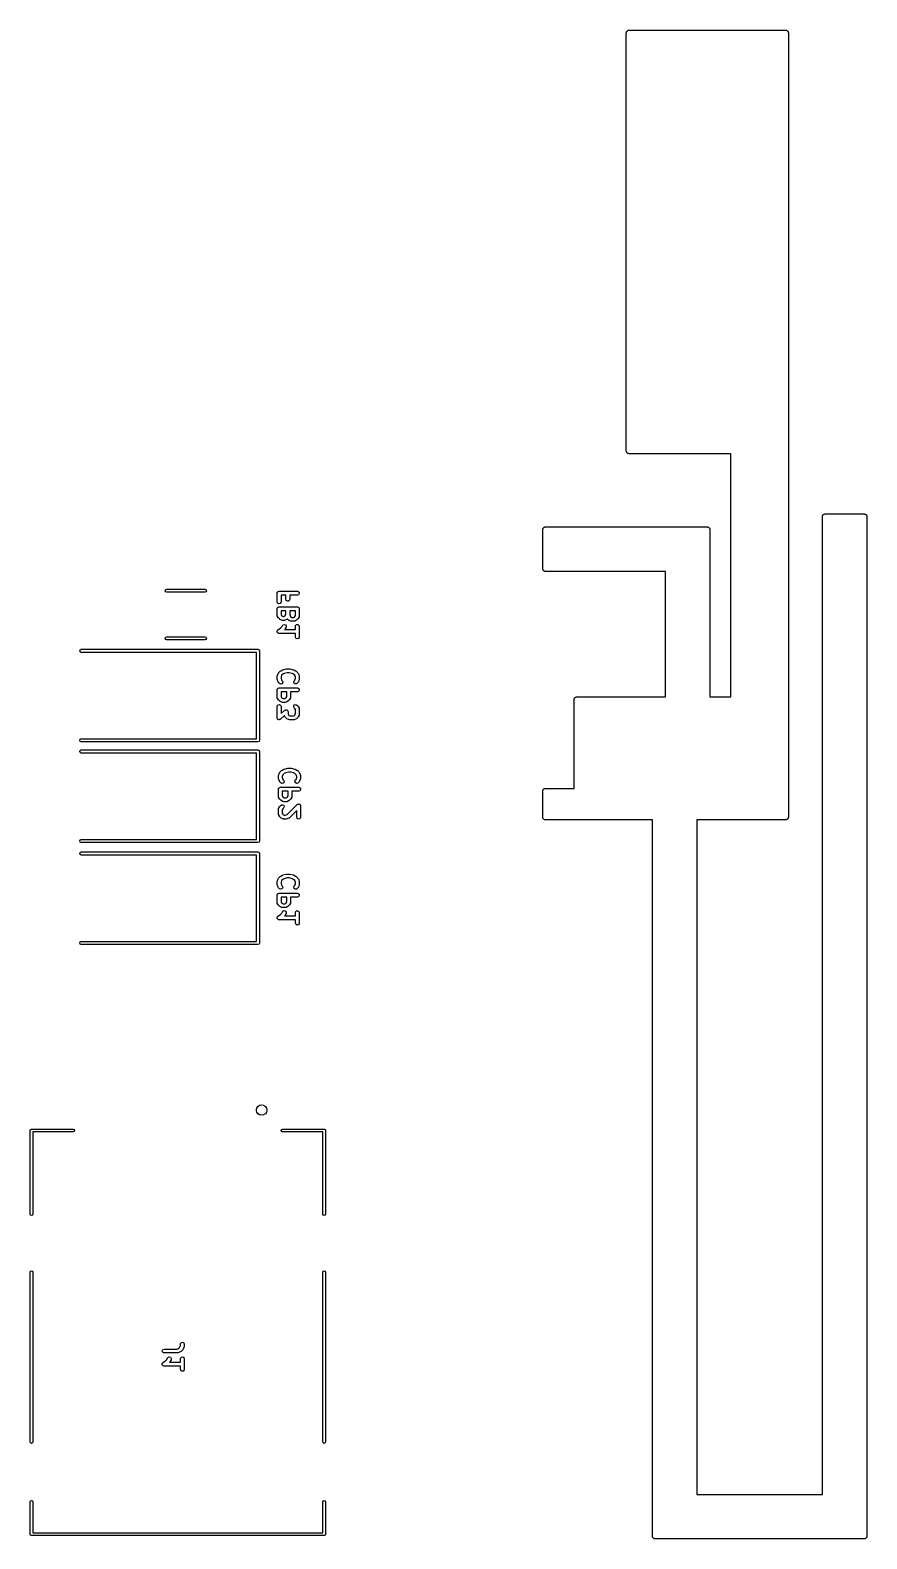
# Model space of a CAD drawing. Extents: x 101.2 to 197.2, y -144.3 to -85.8.
# Drawn here: x 165.2 to 197.2, y -144.3 to -86.7 of the extents above; entities that cross this region are included whole.
import ezdxf

# ---------------------------------------------------------------- set-up
doc = ezdxf.new("R2010")
doc.units = 0
doc.layers.add('BLACK', color=7, linetype='CONTINUOUS')

msp = doc.modelspace()

# ---------------------------------------------------------------- linework, layer by layer
at = {"layer": 'BLACK', "linetype": 'CONTINUOUS'}
for p, q in [((188.05, -86.75), (188.055, -86.7349)), ((188.05, -102.75), (188.05, -86.75)), ((188.055, -86.7191), (188.064, -86.7063)), ((188.055, -86.7349), (188.055, -86.7191)), ((188.064, -86.7063), (188.069, -86.6912)), ((188.069, -86.6912), (188.082, -86.6819)), ((188.082, -86.6819), (188.091, -86.6691)), ((188.091, -86.6691), (188.106, -86.6642)), ((188.106, -86.6642), (188.119, -86.6549)), ((188.119, -86.6549), (188.135, -86.6549)), ((188.135, -86.6549), (188.15, -86.65)), ((188.15, -86.65), (194.15, -86.65)), ((194.15, -86.65), (194.165, -86.6549)), ((194.165, -86.6549), (194.181, -86.6549)), ((194.181, -86.6549), (194.194, -86.6642)), ((194.194, -86.6642), (194.209, -86.6691)), ((194.209, -86.6691), (194.218, -86.6819)), ((194.218, -86.6819), (194.231, -86.6912)), ((194.231, -86.6912), (194.236, -86.7063)), ((194.236, -86.7063), (194.245, -86.7191)), ((194.245, -86.7191), (194.245, -86.7349)), ((194.245, -86.7349), (194.25, -86.75)), ((194.25, -86.75), (194.25, -116.75)), ((188.055, -102.765), (188.05, -102.75)), ((188.055, -102.781), (188.055, -102.765)), ((188.064, -102.794), (188.055, -102.781)), ((188.069, -102.809), (188.064, -102.794)), ((188.082, -102.818), (188.069, -102.809)), ((188.091, -102.831), (188.082, -102.818)), ((188.106, -102.836), (188.091, -102.831)), ((188.119, -102.845), (188.106, -102.836)), ((188.135, -102.845), (188.119, -102.845)), ((188.15, -102.85), (188.135, -102.845)), ((192.05, -102.85), (188.15, -102.85)), ((192.05, -112.15), (192.05, -102.85)), ((195.55, -105.25), (195.555, -105.235)), ((195.55, -142.65), (195.55, -105.25)), ((195.555, -105.219), (195.564, -105.206)), ((195.555, -105.235), (195.555, -105.219)), ((195.564, -105.206), (195.569, -105.191)), ((195.569, -105.191), (195.582, -105.182)), ((195.582, -105.182), (195.591, -105.169)), ((195.591, -105.169), (195.606, -105.164)), ((195.606, -105.164), (195.619, -105.155)), ((195.619, -105.155), (195.635, -105.155)), ((195.635, -105.155), (195.65, -105.15)), ((195.65, -105.15), (197.15, -105.15)), ((197.15, -105.15), (197.165, -105.155)), ((197.165, -105.155), (197.181, -105.155)), ((197.181, -105.155), (197.194, -105.164)), ((197.194, -105.164), (197.209, -105.169)), ((197.209, -105.169), (197.218, -105.182)), ((197.218, -105.182), (197.231, -105.191)), ((197.231, -105.191), (197.236, -105.206)), ((197.236, -105.206), (197.245, -105.219)), ((197.245, -105.219), (197.245, -105.235)), ((197.245, -105.235), (197.25, -105.25)), ((197.25, -105.25), (197.25, -144.25)), ((184.85, -105.75), (184.855, -105.735)), ((184.85, -107.25), (184.85, -105.75)), ((184.855, -105.719), (184.864, -105.706)), ((184.855, -105.735), (184.855, -105.719)), ((184.864, -105.706), (184.869, -105.691)), ((184.869, -105.691), (184.882, -105.682)), ((184.882, -105.682), (184.891, -105.669)), ((184.891, -105.669), (184.906, -105.664)), ((184.906, -105.664), (184.919, -105.655)), ((184.919, -105.655), (184.935, -105.655)), ((184.935, -105.655), (184.95, -105.65)), ((184.95, -105.65), (191.15, -105.65)), ((191.15, -105.65), (191.165, -105.655)), ((191.165, -105.655), (191.181, -105.655)), ((191.181, -105.655), (191.194, -105.664)), ((191.194, -105.664), (191.209, -105.669)), ((191.209, -105.669), (191.218, -105.682)), ((191.218, -105.682), (191.231, -105.691)), ((191.231, -105.691), (191.236, -105.706)), ((191.236, -105.706), (191.245, -105.719)), ((191.245, -105.719), (191.245, -105.735)), ((191.245, -105.735), (191.25, -105.75)), ((191.25, -105.75), (191.25, -112.15)), ((184.855, -107.265), (184.85, -107.25)), ((184.855, -107.281), (184.855, -107.265)), ((184.864, -107.294), (184.855, -107.281)), ((184.869, -107.309), (184.864, -107.294)), ((184.882, -107.318), (184.869, -107.309)), ((184.891, -107.331), (184.882, -107.318)), ((184.906, -107.336), (184.891, -107.331)), ((184.919, -107.345), (184.906, -107.336)), ((184.935, -107.345), (184.919, -107.345)), ((184.95, -107.35), (184.935, -107.345)), ((189.55, -107.35), (184.95, -107.35)), ((189.55, -112.15), (189.55, -107.35)), ((170.413, -108.09), (170.431, -108.048)), ((170.431, -108.132), (170.413, -108.09)), ((170.431, -108.048), (170.473, -108.03)), ((170.473, -108.15), (170.431, -108.132)), ((170.473, -108.03), (171.927, -108.03)), ((171.927, -108.15), (170.473, -108.15)), ((171.927, -108.03), (171.969, -108.048)), ((171.969, -108.132), (171.927, -108.15)), ((171.969, -108.048), (171.987, -108.09)), ((171.987, -108.09), (171.969, -108.132)), ((174.691, -108.183), (174.693, -108.174)), ((174.691, -108.517), (174.691, -108.183)), ((174.692, -108.17), (174.694, -108.167)), ((174.693, -108.174), (174.692, -108.17)), ((174.694, -108.167), (174.696, -108.158)), ((174.696, -108.158), (174.708, -108.143)), ((174.708, -108.143), (174.718, -108.126)), ((174.718, -108.126), (174.724, -108.124)), ((174.724, -108.124), (174.729, -108.118)), ((174.729, -108.118), (174.748, -108.115)), ((174.748, -108.115), (174.766, -108.108)), ((174.766, -108.108), (175.466, -108.108)), ((175.024, -108.258), (174.841, -108.258)), ((174.841, -108.258), (174.841, -108.517)), ((175.024, -108.417), (175.024, -108.258)), ((175.042, -108.465), (175.024, -108.417)), ((175.086, -108.491), (175.042, -108.465)), ((175.17, -108.442), (175.137, -108.482)), ((175.174, -108.417), (175.17, -108.442)), ((175.466, -108.258), (175.174, -108.258)), ((175.174, -108.258), (175.174, -108.417)), ((175.466, -108.108), (175.492, -108.113)), ((175.514, -108.241), (175.466, -108.258)), ((175.492, -108.113), (175.531, -108.146)), ((175.54, -108.196), (175.514, -108.241)), ((175.531, -108.146), (175.54, -108.196)), ((174.709, -108.565), (174.691, -108.517)), ((174.691, -108.783), (174.693, -108.774)), ((174.691, -109.017), (174.691, -108.783)), ((174.693, -109.021), (174.691, -109.017)), ((174.692, -108.77), (174.694, -108.767)), ((174.693, -108.774), (174.692, -108.77)), ((174.692, -109.025), (174.693, -109.021)), ((174.699, -109.05), (174.692, -109.025)), ((174.694, -108.767), (174.696, -108.758)), ((174.696, -108.758), (174.708, -108.743)), ((174.732, -109.117), (174.699, -109.05)), ((174.708, -108.743), (174.718, -108.726)), ((174.753, -108.591), (174.709, -108.565)), ((174.718, -108.726), (174.724, -108.724)), ((174.724, -108.724), (174.729, -108.718)), ((174.729, -108.718), (174.748, -108.715)), ((174.748, -108.715), (174.766, -108.708)), ((174.804, -108.582), (174.753, -108.591)), ((174.766, -108.708), (175.466, -108.708)), ((174.837, -108.542), (174.804, -108.582)), ((174.841, -108.517), (174.837, -108.542)), ((175.024, -108.858), (174.841, -108.858)), ((174.841, -108.858), (174.841, -108.999)), ((174.841, -108.999), (174.861, -109.039)), ((174.861, -109.039), (174.877, -109.055)), ((174.988, -109.055), (175.004, -109.039)), ((175.004, -109.039), (175.024, -108.999)), ((175.024, -108.999), (175.024, -108.858)), ((175.137, -108.482), (175.086, -108.491)), ((175.391, -108.858), (175.174, -108.858)), ((175.174, -108.858), (175.174, -109.004)), ((175.174, -109.004), (175.198, -109.076)), ((175.371, -109.072), (175.391, -109.032)), ((175.391, -109.032), (175.391, -108.858)), ((175.466, -108.708), (175.476, -108.71)), ((175.476, -108.71), (175.479, -108.709)), ((175.479, -108.709), (175.482, -108.711)), ((175.482, -108.711), (175.492, -108.713)), ((175.492, -108.713), (175.507, -108.725)), ((175.507, -108.725), (175.523, -108.735)), ((175.523, -108.735), (175.526, -108.741)), ((175.526, -108.741), (175.531, -108.746)), ((175.531, -108.746), (175.534, -108.765)), ((175.534, -108.765), (175.541, -108.783)), ((175.541, -109.05), (175.537, -109.076)), ((175.541, -108.783), (175.541, -109.05)), ((174.694, -109.629), (174.707, -109.611)), ((174.694, -109.633), (174.694, -109.629)), ((174.707, -109.611), (174.718, -109.593)), ((174.718, -109.593), (174.722, -109.591)), ((174.722, -109.591), (174.724, -109.588)), ((174.724, -109.588), (174.818, -109.525)), ((174.733, -109.118), (174.732, -109.117)), ((174.746, -109.136), (174.733, -109.118)), ((174.78, -109.17), (174.746, -109.136)), ((174.781, -109.17), (174.78, -109.17)), ((174.799, -109.184), (174.781, -109.17)), ((174.866, -109.217), (174.799, -109.184)), ((174.818, -109.525), (174.871, -109.472)), ((174.87, -109.218), (174.866, -109.217)), ((174.874, -109.22), (174.87, -109.218)), ((174.871, -109.472), (174.899, -109.416)), ((174.899, -109.225), (174.874, -109.22)), ((174.877, -109.055), (174.917, -109.075)), ((174.966, -109.225), (174.899, -109.225)), ((174.899, -109.416), (174.914, -109.396)), ((174.914, -109.396), (174.962, -109.375)), ((174.917, -109.075), (174.948, -109.075)), ((174.948, -109.075), (174.988, -109.055)), ((174.962, -109.375), (175.011, -109.39)), ((174.97, -109.223), (174.966, -109.225)), ((174.975, -109.225), (174.97, -109.223)), ((175, -109.217), (174.975, -109.225)), ((174.986, -109.57), (174.98, -109.575)), ((174.98, -109.575), (175.391, -109.575)), ((175, -109.55), (174.986, -109.568)), ((174.986, -109.568), (174.986, -109.57)), ((175.066, -109.184), (175, -109.217)), ((175.033, -109.484), (175, -109.55)), ((175.011, -109.39), (175.039, -109.433)), ((175.039, -109.433), (175.033, -109.484)), ((175.067, -109.183), (175.066, -109.184)), ((175.082, -109.172), (175.067, -109.183)), ((175.113, -109.203), (175.082, -109.172)), ((175.114, -109.204), (175.113, -109.203)), ((175.132, -109.217), (175.114, -109.204)), ((175.199, -109.25), (175.132, -109.217)), ((175.198, -109.076), (175.21, -109.088)), ((175.204, -109.251), (175.199, -109.25)), ((175.207, -109.254), (175.204, -109.251)), ((175.233, -109.258), (175.207, -109.254)), ((175.21, -109.088), (175.25, -109.108)), ((175.333, -109.258), (175.233, -109.258)), ((175.25, -109.108), (175.315, -109.108)), ((175.315, -109.108), (175.355, -109.088)), ((175.337, -109.257), (175.333, -109.258)), ((175.341, -109.258), (175.337, -109.257)), ((175.366, -109.25), (175.341, -109.258)), ((175.355, -109.088), (175.371, -109.072)), ((175.433, -109.217), (175.366, -109.25)), ((175.391, -109.45), (175.396, -109.424)), ((175.391, -109.575), (175.391, -109.45)), ((175.396, -109.424), (175.429, -109.385)), ((175.429, -109.385), (175.479, -109.376)), ((175.434, -109.216), (175.433, -109.217)), ((175.452, -109.203), (175.434, -109.216)), ((175.486, -109.17), (175.452, -109.203)), ((175.479, -109.376), (175.523, -109.402)), ((175.5, -109.15), (175.486, -109.168)), ((175.486, -109.168), (175.486, -109.17)), ((175.533, -109.084), (175.5, -109.15)), ((175.523, -109.402), (175.541, -109.45)), ((175.534, -109.079), (175.533, -109.084)), ((175.537, -109.076), (175.534, -109.079)), ((175.541, -109.45), (175.541, -109.85)), ((170.413, -109.91), (170.431, -109.868)), ((170.431, -109.952), (170.413, -109.91)), ((170.431, -109.868), (170.473, -109.85)), ((170.473, -109.97), (170.431, -109.952)), ((170.473, -109.85), (171.927, -109.85)), ((171.927, -109.97), (170.473, -109.97)), ((171.927, -109.85), (171.969, -109.868)), ((171.969, -109.952), (171.927, -109.97)), ((171.969, -109.868), (171.987, -109.91)), ((171.987, -109.91), (171.969, -109.952)), ((174.692, -109.637), (174.694, -109.633)), ((174.696, -109.658), (174.692, -109.637)), ((174.697, -109.68), (174.696, -109.658)), ((174.7, -109.683), (174.697, -109.68)), ((174.701, -109.688), (174.7, -109.683)), ((174.718, -109.701), (174.701, -109.688)), ((174.733, -109.717), (174.718, -109.701)), ((174.737, -109.718), (174.733, -109.717)), ((174.74, -109.72), (174.737, -109.718)), ((174.766, -109.725), (174.74, -109.72)), ((175.391, -109.725), (174.766, -109.725)), ((175.391, -109.85), (175.391, -109.725)), ((175.409, -109.898), (175.391, -109.85)), ((175.453, -109.924), (175.409, -109.898)), ((175.504, -109.915), (175.453, -109.924)), ((175.537, -109.876), (175.504, -109.915)), ((175.541, -109.85), (175.537, -109.876)), ((167.14, -110.39), (167.158, -110.348)), ((167.158, -110.432), (167.14, -110.39)), ((167.158, -110.348), (167.2, -110.33)), ((167.2, -110.45), (167.158, -110.432)), ((167.2, -110.33), (173.96, -110.33)), ((173.9, -110.45), (167.2, -110.45)), ((173.9, -113.75), (173.9, -110.45)), ((173.96, -110.33), (174.002, -110.348)), ((174.002, -110.348), (174.02, -110.39)), ((174.02, -110.39), (174.02, -113.81)), ((174.695, -111.36), (174.728, -111.26)), ((174.695, -111.361), (174.695, -111.36)), ((174.728, -111.26), (174.741, -111.237)), ((174.741, -111.237), (174.744, -111.234)), ((174.744, -111.234), (174.746, -111.23)), ((174.746, -111.23), (174.813, -111.164)), ((174.813, -111.164), (174.831, -111.151)), ((174.831, -111.151), (174.832, -111.15)), ((174.832, -111.15), (174.899, -111.116)), ((174.865, -111.324), (174.841, -111.396)), ((174.91, -111.278), (174.865, -111.324)), ((174.899, -111.116), (174.912, -111.113)), ((174.959, -111.254), (174.91, -111.278)), ((174.912, -111.113), (174.915, -111.111)), ((174.915, -111.111), (175.048, -111.077)), ((175.075, -111.225), (174.959, -111.254)), ((175.048, -111.077), (175.063, -111.076)), ((175.063, -111.076), (175.066, -111.075)), ((175.066, -111.075), (175.166, -111.075)), ((175.157, -111.225), (175.075, -111.225)), ((175.273, -111.254), (175.157, -111.225)), ((175.166, -111.075), (175.181, -111.078)), ((175.181, -111.078), (175.184, -111.077)), ((175.184, -111.077), (175.318, -111.111)), ((175.322, -111.278), (175.273, -111.254)), ((175.318, -111.111), (175.329, -111.116)), ((175.367, -111.324), (175.322, -111.278)), ((175.329, -111.116), (175.333, -111.116)), ((175.333, -111.116), (175.4, -111.15)), ((175.391, -111.396), (175.367, -111.324)), ((175.4, -111.15), (175.418, -111.163)), ((175.418, -111.163), (175.419, -111.164)), ((175.419, -111.164), (175.486, -111.23)), ((175.486, -111.23), (175.501, -111.252)), ((175.501, -111.252), (175.501, -111.256)), ((175.501, -111.256), (175.504, -111.26)), ((175.504, -111.26), (175.537, -111.36)), ((175.537, -111.36), (175.54, -111.382)), ((174.691, -111.383), (174.695, -111.361)), ((174.691, -111.45), (174.691, -111.383)), ((174.692, -111.452), (174.691, -111.45)), ((174.691, -111.883), (174.693, -111.874)), ((174.691, -112.15), (174.691, -111.883)), ((174.695, -111.474), (174.692, -111.452)), ((174.692, -111.87), (174.694, -111.867)), ((174.693, -111.874), (174.692, -111.87)), ((174.694, -111.867), (174.696, -111.858)), ((174.728, -111.574), (174.695, -111.474)), ((174.696, -111.858), (174.708, -111.843)), ((174.708, -111.843), (174.718, -111.826)), ((174.718, -111.826), (174.724, -111.824)), ((174.724, -111.824), (174.729, -111.818)), ((174.731, -111.577), (174.728, -111.574)), ((174.729, -111.818), (174.748, -111.815)), ((174.731, -111.582), (174.731, -111.577)), ((174.746, -111.603), (174.731, -111.582)), ((174.78, -111.636), (174.746, -111.603)), ((174.748, -111.815), (174.766, -111.808)), ((174.766, -111.808), (175.466, -111.808)), ((174.826, -111.658), (174.78, -111.636)), ((174.876, -111.645), (174.826, -111.658)), ((174.841, -111.396), (174.841, -111.438)), ((174.841, -111.438), (174.865, -111.509)), ((174.865, -111.509), (174.886, -111.53)), ((174.905, -111.603), (174.876, -111.645)), ((174.886, -111.53), (174.901, -111.552)), ((174.901, -111.552), (174.905, -111.603)), ((175.325, -111.577), (175.346, -111.53)), ((175.338, -111.626), (175.325, -111.577)), ((175.38, -111.656), (175.338, -111.626)), ((175.346, -111.53), (175.367, -111.509)), ((175.367, -111.509), (175.391, -111.438)), ((175.431, -111.651), (175.38, -111.656)), ((175.391, -111.438), (175.391, -111.396)), ((175.452, -111.636), (175.431, -111.651)), ((175.486, -111.603), (175.452, -111.636)), ((175.466, -111.808), (175.492, -111.813)), ((175.488, -111.599), (175.486, -111.603)), ((175.491, -111.597), (175.488, -111.599)), ((175.504, -111.574), (175.491, -111.597)), ((175.492, -111.813), (175.531, -111.846)), ((175.537, -111.474), (175.504, -111.574)), ((175.54, -111.896), (175.514, -111.941)), ((175.531, -111.846), (175.54, -111.896)), ((175.541, -111.45), (175.537, -111.472)), ((175.537, -111.472), (175.537, -111.474)), ((175.54, -111.382), (175.541, -111.383)), ((175.541, -111.383), (175.541, -111.45)), ((174.693, -112.154), (174.691, -112.15)), ((174.691, -112.517), (174.696, -112.491)), ((174.692, -112.159), (174.693, -112.154)), ((174.699, -112.184), (174.692, -112.159)), ((174.696, -112.491), (174.729, -112.452)), ((174.732, -112.25), (174.699, -112.184)), ((174.729, -112.452), (174.779, -112.443)), ((174.733, -112.251), (174.732, -112.25)), ((174.746, -112.27), (174.733, -112.251)), ((174.78, -112.303), (174.746, -112.27)), ((174.779, -112.443), (174.823, -112.468)), ((174.781, -112.304), (174.78, -112.303)), ((174.799, -112.317), (174.781, -112.304)), ((174.866, -112.35), (174.799, -112.317)), ((174.823, -112.468), (174.841, -112.517)), ((175.058, -111.958), (174.841, -111.958)), ((174.841, -111.958), (174.841, -112.132)), ((174.841, -112.132), (174.861, -112.172)), ((174.861, -112.172), (174.877, -112.188)), ((174.87, -112.351), (174.866, -112.35)), ((174.874, -112.354), (174.87, -112.351)), ((174.899, -112.358), (174.874, -112.354)), ((174.877, -112.188), (174.917, -112.208)), ((174.999, -112.358), (174.899, -112.358)), ((174.917, -112.208), (174.982, -112.208)), ((174.982, -112.208), (175.022, -112.188)), ((175.004, -112.357), (174.999, -112.358)), ((175.008, -112.358), (175.004, -112.357)), ((175.033, -112.35), (175.008, -112.358)), ((175.022, -112.188), (175.038, -112.172)), ((175.1, -112.317), (175.033, -112.35)), ((175.038, -112.172), (175.058, -112.132)), ((175.058, -112.132), (175.058, -111.958)), ((175.101, -112.316), (175.1, -112.317)), ((175.119, -112.303), (175.101, -112.316)), ((175.152, -112.27), (175.119, -112.303)), ((175.153, -112.268), (175.152, -112.27)), ((175.166, -112.25), (175.153, -112.268)), ((175.2, -112.184), (175.166, -112.25)), ((175.203, -112.176), (175.2, -112.179)), ((175.2, -112.179), (175.2, -112.184)), ((175.208, -112.15), (175.203, -112.176)), ((175.466, -111.958), (175.208, -111.958)), ((175.208, -111.958), (175.208, -112.15)), ((175.327, -112.497), (175.356, -112.455)), ((175.331, -112.548), (175.327, -112.497)), ((175.356, -112.455), (175.406, -112.442)), ((175.406, -112.442), (175.452, -112.464)), ((175.452, -112.464), (175.486, -112.497)), ((175.514, -111.941), (175.466, -111.958)), ((175.486, -112.497), (175.499, -112.515)), ((186.05, -112.25), (186.055, -112.235)), ((186.05, -115.65), (186.05, -112.25)), ((186.055, -112.219), (186.064, -112.206)), ((186.055, -112.235), (186.055, -112.219)), ((186.064, -112.206), (186.069, -112.191)), ((186.069, -112.191), (186.082, -112.182)), ((186.082, -112.182), (186.091, -112.169)), ((186.091, -112.169), (186.106, -112.164)), ((186.106, -112.164), (186.119, -112.155)), ((186.119, -112.155), (186.135, -112.155)), ((186.135, -112.155), (186.15, -112.15)), ((186.15, -112.15), (189.55, -112.15)), ((191.25, -112.15), (192.05, -112.15)), ((174.691, -112.95), (174.691, -112.517)), ((174.698, -112.969), (174.691, -112.95)), ((174.702, -112.989), (174.698, -112.969)), ((174.707, -112.993), (174.702, -112.989)), ((174.709, -112.998), (174.707, -112.993)), ((174.726, -113.008), (174.709, -112.998)), ((174.742, -113.021), (174.726, -113.008)), ((174.748, -113.021), (174.742, -113.021)), ((174.753, -113.024), (174.748, -113.021)), ((174.773, -113.02), (174.753, -113.024)), ((174.793, -113.02), (174.773, -113.02)), ((174.8, -113.015), (174.793, -113.02)), ((174.804, -113.015), (174.8, -113.015)), ((174.806, -113.012), (174.804, -113.015)), ((174.815, -113.006), (174.806, -113.012)), ((174.974, -112.867), (174.815, -113.006)), ((174.841, -112.517), (174.841, -112.785)), ((174.841, -112.785), (174.983, -112.66)), ((174.999, -112.917), (174.974, -112.867)), ((174.983, -112.66), (174.993, -112.654)), ((174.993, -112.654), (174.995, -112.652)), ((174.995, -112.652), (174.998, -112.651)), ((174.998, -112.651), (175.006, -112.647)), ((175, -112.918), (174.999, -112.917)), ((175.013, -112.936), (175, -112.918)), ((175.006, -112.647), (175.026, -112.646)), ((175.046, -112.97), (175.013, -112.936)), ((175.026, -112.646), (175.046, -112.643)), ((175.046, -112.643), (175.051, -112.646)), ((175.048, -112.97), (175.046, -112.97)), ((175.066, -112.984), (175.048, -112.97)), ((175.051, -112.646), (175.057, -112.646)), ((175.057, -112.646), (175.073, -112.658)), ((175.132, -113.017), (175.066, -112.984)), ((175.073, -112.658), (175.09, -112.668)), ((175.09, -112.668), (175.092, -112.674)), ((175.092, -112.674), (175.097, -112.678)), ((175.097, -112.678), (175.101, -112.698)), ((175.101, -112.698), (175.108, -112.717)), ((175.108, -112.717), (175.108, -112.799)), ((175.108, -112.799), (175.128, -112.839)), ((175.128, -112.839), (175.144, -112.855)), ((175.137, -113.018), (175.132, -113.017)), ((175.14, -113.02), (175.137, -113.018)), ((175.166, -113.025), (175.14, -113.02)), ((175.144, -112.855), (175.184, -112.875)), ((175.333, -113.025), (175.166, -113.025)), ((175.184, -112.875), (175.315, -112.875)), ((175.315, -112.875), (175.355, -112.855)), ((175.346, -112.57), (175.331, -112.548)), ((175.337, -113.023), (175.333, -113.025)), ((175.341, -113.025), (175.337, -113.023)), ((175.366, -113.017), (175.341, -113.025)), ((175.371, -112.594), (175.346, -112.57)), ((175.355, -112.855), (175.371, -112.839)), ((175.433, -112.984), (175.366, -113.017)), ((175.391, -112.634), (175.371, -112.594)), ((175.371, -112.839), (175.391, -112.799)), ((175.391, -112.799), (175.391, -112.634)), ((175.434, -112.983), (175.433, -112.984)), ((175.452, -112.97), (175.434, -112.983)), ((175.486, -112.936), (175.452, -112.97)), ((175.5, -112.917), (175.486, -112.935)), ((175.486, -112.935), (175.486, -112.936)), ((175.499, -112.515), (175.5, -112.516)), ((175.5, -112.516), (175.533, -112.583)), ((175.533, -112.85), (175.5, -112.917)), ((175.533, -112.583), (175.541, -112.608)), ((175.534, -112.846), (175.533, -112.85)), ((175.537, -112.842), (175.534, -112.846)), ((175.541, -112.817), (175.537, -112.842)), ((175.541, -112.608), (175.539, -112.612)), ((175.539, -112.612), (175.541, -112.617)), ((175.541, -112.617), (175.541, -112.817)), ((167.14, -113.81), (167.158, -113.768)), ((167.158, -113.852), (167.14, -113.81)), ((167.14, -114.24), (167.158, -114.198)), ((167.158, -114.282), (167.14, -114.24)), ((167.158, -113.768), (167.2, -113.75)), ((167.2, -113.87), (167.158, -113.852)), ((167.158, -114.198), (167.2, -114.18)), ((167.2, -113.75), (173.9, -113.75)), ((173.96, -113.87), (167.2, -113.87)), ((167.2, -114.18), (173.96, -114.18)), ((174.002, -113.852), (173.96, -113.87)), ((173.96, -114.18), (174.002, -114.198)), ((174.02, -113.81), (174.002, -113.852)), ((174.002, -114.198), (174.02, -114.24)), ((174.02, -114.24), (174.02, -117.66)), ((167.2, -114.3), (167.158, -114.282)), ((173.9, -114.3), (167.2, -114.3)), ((173.9, -117.6), (173.9, -114.3)), ((174.741, -115.183), (174.745, -115.161)), ((174.741, -115.25), (174.741, -115.183)), ((174.742, -115.252), (174.741, -115.25)), ((174.745, -115.274), (174.742, -115.252)), ((174.745, -115.16), (174.778, -115.06)), ((174.745, -115.161), (174.745, -115.16)), ((174.778, -115.374), (174.745, -115.274)), ((174.778, -115.06), (174.791, -115.037)), ((174.781, -115.377), (174.778, -115.374)), ((174.781, -115.382), (174.781, -115.377)), ((174.796, -115.403), (174.781, -115.382)), ((174.791, -115.037), (174.794, -115.034)), ((174.794, -115.034), (174.796, -115.03)), ((174.796, -115.03), (174.863, -114.964)), ((174.863, -114.964), (174.881, -114.951)), ((174.881, -114.951), (174.882, -114.95)), ((174.882, -114.95), (174.949, -114.916)), ((174.915, -115.124), (174.891, -115.196)), ((174.891, -115.196), (174.891, -115.238)), ((174.891, -115.238), (174.915, -115.309)), ((174.96, -115.078), (174.915, -115.124)), ((174.915, -115.309), (174.936, -115.33)), ((174.936, -115.33), (174.951, -115.352)), ((174.949, -114.916), (174.962, -114.913)), ((174.951, -115.352), (174.955, -115.403)), ((175.009, -115.054), (174.96, -115.078)), ((174.962, -114.913), (174.965, -114.911)), ((174.965, -114.911), (175.098, -114.877)), ((175.125, -115.025), (175.009, -115.054)), ((175.098, -114.877), (175.113, -114.876)), ((175.113, -114.876), (175.116, -114.875)), ((175.116, -114.875), (175.216, -114.875)), ((175.207, -115.025), (175.125, -115.025)), ((175.323, -115.054), (175.207, -115.025)), ((175.216, -114.875), (175.231, -114.878)), ((175.231, -114.878), (175.234, -114.877)), ((175.234, -114.877), (175.368, -114.911)), ((175.372, -115.078), (175.323, -115.054)), ((175.368, -114.911), (175.379, -114.916)), ((175.417, -115.124), (175.372, -115.078)), ((175.375, -115.377), (175.396, -115.33)), ((175.388, -115.426), (175.375, -115.377)), ((175.379, -114.916), (175.383, -114.916)), ((175.383, -114.916), (175.45, -114.95)), ((175.396, -115.33), (175.417, -115.309)), ((175.441, -115.196), (175.417, -115.124)), ((175.417, -115.309), (175.441, -115.238)), ((175.441, -115.238), (175.441, -115.196)), ((175.45, -114.95), (175.468, -114.963)), ((175.468, -114.963), (175.469, -114.964)), ((175.469, -114.964), (175.536, -115.03)), ((175.536, -115.03), (175.551, -115.052)), ((175.538, -115.399), (175.536, -115.403)), ((175.541, -115.397), (175.538, -115.399)), ((175.554, -115.374), (175.541, -115.397)), ((175.551, -115.052), (175.551, -115.056)), ((175.551, -115.056), (175.554, -115.06)), ((175.554, -115.06), (175.587, -115.16)), ((175.587, -115.274), (175.554, -115.374)), ((175.587, -115.16), (175.59, -115.182)), ((175.591, -115.25), (175.587, -115.272)), ((175.587, -115.272), (175.587, -115.274)), ((175.59, -115.182), (175.591, -115.183)), ((175.591, -115.183), (175.591, -115.25)), ((174.741, -115.683), (174.743, -115.674)), ((174.741, -115.95), (174.741, -115.683)), ((174.743, -115.954), (174.741, -115.95)), ((174.742, -115.67), (174.744, -115.667)), ((174.743, -115.674), (174.742, -115.67)), ((174.742, -115.959), (174.743, -115.954)), ((174.749, -115.984), (174.742, -115.959)), ((174.744, -115.667), (174.746, -115.658)), ((174.746, -115.658), (174.758, -115.643)), ((174.758, -115.643), (174.768, -115.626)), ((174.768, -115.626), (174.774, -115.624)), ((174.774, -115.624), (174.779, -115.618)), ((174.779, -115.618), (174.798, -115.615)), ((174.83, -115.436), (174.796, -115.403)), ((174.798, -115.615), (174.816, -115.608)), ((174.816, -115.608), (175.516, -115.608)), ((174.876, -115.458), (174.83, -115.436)), ((174.926, -115.445), (174.876, -115.458)), ((175.108, -115.758), (174.891, -115.758)), ((174.891, -115.758), (174.891, -115.932)), ((174.891, -115.932), (174.911, -115.972)), ((174.911, -115.972), (174.927, -115.988)), ((174.955, -115.403), (174.926, -115.445)), ((175.072, -115.988), (175.088, -115.972)), ((175.088, -115.972), (175.108, -115.932)), ((175.108, -115.932), (175.108, -115.758)), ((175.253, -115.976), (175.25, -115.979)), ((175.258, -115.95), (175.253, -115.976)), ((175.516, -115.758), (175.258, -115.758)), ((175.258, -115.758), (175.258, -115.95)), ((175.43, -115.456), (175.388, -115.426)), ((175.481, -115.451), (175.43, -115.456)), ((175.502, -115.436), (175.481, -115.451)), ((175.536, -115.403), (175.502, -115.436)), ((175.516, -115.608), (175.542, -115.613)), ((175.564, -115.741), (175.516, -115.758)), ((175.542, -115.613), (175.581, -115.646)), ((175.59, -115.696), (175.564, -115.741)), ((175.581, -115.646), (175.59, -115.696)), ((184.85, -115.75), (184.855, -115.735)), ((184.85, -116.75), (184.85, -115.75)), ((184.855, -115.719), (184.864, -115.706)), ((184.855, -115.735), (184.855, -115.719)), ((184.864, -115.706), (184.869, -115.691)), ((184.869, -115.691), (184.882, -115.682)), ((184.882, -115.682), (184.891, -115.669)), ((184.891, -115.669), (184.906, -115.664)), ((184.906, -115.664), (184.919, -115.655)), ((184.919, -115.655), (184.935, -115.655)), ((184.935, -115.655), (184.95, -115.65)), ((184.95, -115.65), (186.05, -115.65)), ((174.741, -116.45), (174.746, -116.424)), ((174.741, -116.617), (174.741, -116.45)), ((174.746, -116.424), (174.748, -116.421)), ((174.748, -116.421), (174.749, -116.416)), ((174.782, -116.05), (174.749, -115.984)), ((174.749, -116.416), (174.782, -116.35)), ((174.783, -116.051), (174.782, -116.05)), ((174.782, -116.35), (174.796, -116.332)), ((174.796, -116.07), (174.783, -116.051)), ((174.83, -116.103), (174.796, -116.07)), ((174.796, -116.33), (174.83, -116.297)), ((174.796, -116.332), (174.796, -116.33)), ((174.831, -116.104), (174.83, -116.103)), ((174.83, -116.297), (174.851, -116.282)), ((174.849, -116.117), (174.831, -116.104)), ((174.916, -116.15), (174.849, -116.117)), ((174.851, -116.282), (174.902, -116.278)), ((174.911, -116.428), (174.891, -116.468)), ((174.891, -116.468), (174.891, -116.599)), ((174.902, -116.278), (174.944, -116.307)), ((174.936, -116.403), (174.911, -116.428)), ((174.92, -116.151), (174.916, -116.15)), ((174.924, -116.154), (174.92, -116.151)), ((174.949, -116.158), (174.924, -116.154)), ((174.927, -115.988), (174.967, -116.008)), ((174.957, -116.357), (174.936, -116.403)), ((174.944, -116.307), (174.957, -116.357)), ((175.049, -116.158), (174.949, -116.158)), ((174.967, -116.008), (175.032, -116.008)), ((175.032, -116.008), (175.072, -115.988)), ((175.054, -116.157), (175.049, -116.158)), ((175.058, -116.158), (175.054, -116.157)), ((175.083, -116.15), (175.058, -116.158)), ((175.076, -116.651), (175.463, -116.264)), ((175.15, -116.117), (175.083, -116.15)), ((175.151, -116.116), (175.15, -116.117)), ((175.169, -116.103), (175.151, -116.116)), ((175.202, -116.07), (175.169, -116.103)), ((175.441, -116.498), (175.169, -116.77)), ((175.203, -116.068), (175.202, -116.07)), ((175.216, -116.05), (175.203, -116.068)), ((175.25, -115.984), (175.216, -116.05)), ((175.25, -115.979), (175.25, -115.984)), ((175.441, -116.75), (175.441, -116.498)), ((175.463, -116.264), (175.476, -116.254)), ((175.476, -116.254), (175.479, -116.252)), ((175.479, -116.252), (175.481, -116.251)), ((175.481, -116.251), (175.484, -116.249)), ((175.484, -116.249), (175.507, -116.247)), ((175.507, -116.247), (175.529, -116.243)), ((175.529, -116.243), (175.532, -116.245)), ((175.532, -116.245), (175.535, -116.244)), ((175.535, -116.244), (175.554, -116.257)), ((175.554, -116.257), (175.573, -116.268)), ((175.573, -116.268), (175.575, -116.272)), ((175.575, -116.272), (175.577, -116.274)), ((175.577, -116.274), (175.583, -116.295)), ((175.583, -116.295), (175.591, -116.317)), ((175.591, -116.317), (175.591, -116.75)), ((174.743, -116.621), (174.741, -116.617)), ((174.742, -116.625), (174.743, -116.621)), ((174.749, -116.65), (174.742, -116.625)), ((174.782, -116.717), (174.749, -116.65)), ((174.783, -116.718), (174.782, -116.717)), ((174.796, -116.736), (174.783, -116.718)), ((174.83, -116.77), (174.796, -116.736)), ((174.831, -116.77), (174.83, -116.77)), ((174.849, -116.784), (174.831, -116.77)), ((174.916, -116.817), (174.849, -116.784)), ((174.891, -116.599), (174.911, -116.639)), ((174.911, -116.639), (174.927, -116.655)), ((174.92, -116.818), (174.916, -116.817)), ((174.924, -116.82), (174.92, -116.818)), ((174.949, -116.825), (174.924, -116.82)), ((174.927, -116.655), (174.967, -116.675)), ((175.016, -116.825), (174.949, -116.825)), ((174.967, -116.675), (175.004, -116.675)), ((175.004, -116.675), (175.076, -116.651)), ((175.018, -116.824), (175.016, -116.825)), ((175.04, -116.821), (175.018, -116.824)), ((175.14, -116.788), (175.04, -116.821)), ((175.143, -116.785), (175.14, -116.788)), ((175.148, -116.785), (175.143, -116.785)), ((175.169, -116.77), (175.148, -116.785)), ((175.459, -116.798), (175.441, -116.75)), ((175.503, -116.824), (175.459, -116.798)), ((175.554, -116.815), (175.503, -116.824)), ((175.587, -116.776), (175.554, -116.815)), ((175.591, -116.75), (175.587, -116.776)), ((184.855, -116.765), (184.85, -116.75)), ((184.855, -116.781), (184.855, -116.765)), ((184.864, -116.794), (184.855, -116.781)), ((184.869, -116.809), (184.864, -116.794)), ((184.882, -116.818), (184.869, -116.809)), ((184.891, -116.831), (184.882, -116.818)), ((184.906, -116.836), (184.891, -116.831)), ((184.919, -116.845), (184.906, -116.836)), ((184.935, -116.845), (184.919, -116.845)), ((184.95, -116.85), (184.935, -116.845)), ((189.05, -116.85), (184.95, -116.85)), ((189.05, -144.25), (189.05, -116.85)), ((194.15, -116.85), (190.75, -116.85)), ((190.75, -116.85), (190.75, -142.65)), ((194.165, -116.845), (194.15, -116.85)), ((194.181, -116.845), (194.165, -116.845)), ((194.194, -116.836), (194.181, -116.845)), ((194.209, -116.831), (194.194, -116.836)), ((194.218, -116.818), (194.209, -116.831)), ((194.231, -116.809), (194.218, -116.818)), ((194.236, -116.794), (194.231, -116.809)), ((194.245, -116.781), (194.236, -116.794)), ((194.25, -116.75), (194.245, -116.765)), ((194.245, -116.765), (194.245, -116.781)), ((167.14, -117.66), (167.158, -117.618)), ((167.158, -117.702), (167.14, -117.66)), ((167.158, -117.618), (167.2, -117.6)), ((167.2, -117.72), (167.158, -117.702)), ((167.2, -117.6), (173.9, -117.6)), ((174.002, -117.702), (173.96, -117.72)), ((174.02, -117.66), (174.002, -117.702)), ((167.14, -118.14), (167.158, -118.098)), ((167.158, -118.182), (167.14, -118.14)), ((167.158, -118.098), (167.2, -118.08)), ((167.2, -118.2), (167.158, -118.182)), ((173.96, -117.72), (167.2, -117.72)), ((167.2, -118.08), (173.96, -118.08)), ((173.9, -118.2), (167.2, -118.2)), ((173.9, -121.5), (173.9, -118.2)), ((173.96, -118.08), (174.002, -118.098)), ((174.002, -118.098), (174.02, -118.14)), ((174.02, -118.14), (174.02, -121.56)), ((174.691, -119.233), (174.695, -119.211)), ((174.691, -119.3), (174.691, -119.233)), ((174.692, -119.302), (174.691, -119.3)), ((174.695, -119.324), (174.692, -119.302)), ((174.695, -119.21), (174.728, -119.11)), ((174.695, -119.211), (174.695, -119.21)), ((174.728, -119.424), (174.695, -119.324)), ((174.728, -119.11), (174.741, -119.087)), ((174.731, -119.427), (174.728, -119.424)), ((174.731, -119.432), (174.731, -119.427)), ((174.746, -119.453), (174.731, -119.432)), ((174.741, -119.087), (174.744, -119.084)), ((174.744, -119.084), (174.746, -119.08)), ((174.746, -119.08), (174.813, -119.014)), ((174.813, -119.014), (174.831, -119.001)), ((174.831, -119.001), (174.832, -119)), ((174.832, -119), (174.899, -118.966)), ((174.865, -119.174), (174.841, -119.246)), ((174.841, -119.246), (174.841, -119.288)), ((174.841, -119.288), (174.865, -119.359)), ((174.91, -119.128), (174.865, -119.174)), ((174.865, -119.359), (174.886, -119.38)), ((174.886, -119.38), (174.901, -119.402)), ((174.899, -118.966), (174.912, -118.963)), ((174.901, -119.402), (174.905, -119.453)), ((174.959, -119.104), (174.91, -119.128)), ((174.912, -118.963), (174.915, -118.961)), ((174.915, -118.961), (175.048, -118.927)), ((175.075, -119.075), (174.959, -119.104)), ((175.048, -118.927), (175.063, -118.926)), ((175.063, -118.926), (175.066, -118.925)), ((175.066, -118.925), (175.166, -118.925)), ((175.157, -119.075), (175.075, -119.075)), ((175.273, -119.104), (175.157, -119.075)), ((175.166, -118.925), (175.181, -118.928)), ((175.181, -118.928), (175.184, -118.927)), ((175.184, -118.927), (175.318, -118.961)), ((175.322, -119.128), (175.273, -119.104)), ((175.318, -118.961), (175.329, -118.966)), ((175.367, -119.174), (175.322, -119.128)), ((175.325, -119.427), (175.346, -119.38)), ((175.338, -119.476), (175.325, -119.427)), ((175.329, -118.966), (175.333, -118.966)), ((175.333, -118.966), (175.4, -119)), ((175.346, -119.38), (175.367, -119.359)), ((175.391, -119.246), (175.367, -119.174)), ((175.367, -119.359), (175.391, -119.288)), ((175.391, -119.288), (175.391, -119.246)), ((175.4, -119), (175.418, -119.013)), ((175.418, -119.013), (175.419, -119.014)), ((175.419, -119.014), (175.486, -119.08)), ((175.486, -119.08), (175.501, -119.102)), ((175.504, -119.424), (175.491, -119.447)), ((175.501, -119.102), (175.501, -119.106)), ((175.501, -119.106), (175.504, -119.11)), ((175.504, -119.11), (175.537, -119.21)), ((175.537, -119.324), (175.504, -119.424)), ((175.537, -119.21), (175.54, -119.232)), ((175.541, -119.3), (175.537, -119.322)), ((175.537, -119.322), (175.537, -119.324)), ((175.54, -119.232), (175.541, -119.233)), ((175.541, -119.233), (175.541, -119.3)), ((174.691, -119.733), (174.693, -119.724)), ((174.691, -120), (174.691, -119.733)), ((174.693, -120.004), (174.691, -120)), ((174.692, -119.72), (174.694, -119.717)), ((174.693, -119.724), (174.692, -119.72)), ((174.692, -120.009), (174.693, -120.004)), ((174.699, -120.034), (174.692, -120.009)), ((174.694, -119.717), (174.696, -119.708)), ((174.696, -119.708), (174.708, -119.693)), ((174.708, -119.693), (174.718, -119.676)), ((174.718, -119.676), (174.724, -119.674)), ((174.724, -119.674), (174.729, -119.668)), ((174.729, -119.668), (174.748, -119.665)), ((174.78, -119.486), (174.746, -119.453)), ((174.748, -119.665), (174.766, -119.658)), ((174.766, -119.658), (175.466, -119.658)), ((174.826, -119.508), (174.78, -119.486)), ((174.876, -119.495), (174.826, -119.508)), ((175.058, -119.808), (174.841, -119.808)), ((174.841, -119.808), (174.841, -119.982)), ((174.841, -119.982), (174.861, -120.022)), ((174.905, -119.453), (174.876, -119.495)), ((175.038, -120.022), (175.058, -119.982)), ((175.058, -119.982), (175.058, -119.808)), ((175.208, -120), (175.203, -120.026)), ((175.466, -119.808), (175.208, -119.808)), ((175.208, -119.808), (175.208, -120)), ((175.38, -119.506), (175.338, -119.476)), ((175.431, -119.501), (175.38, -119.506)), ((175.452, -119.486), (175.431, -119.501)), ((175.486, -119.453), (175.452, -119.486)), ((175.466, -119.658), (175.492, -119.663)), ((175.514, -119.791), (175.466, -119.808)), ((175.488, -119.449), (175.486, -119.453)), ((175.491, -119.447), (175.488, -119.449)), ((175.492, -119.663), (175.531, -119.696)), ((175.54, -119.746), (175.514, -119.791)), ((175.531, -119.696), (175.54, -119.746)), ((174.692, -120.587), (174.694, -120.583)), ((174.696, -120.608), (174.692, -120.587)), ((174.694, -120.579), (174.707, -120.561)), ((174.694, -120.583), (174.694, -120.579)), ((174.732, -120.1), (174.699, -120.034)), ((174.707, -120.561), (174.718, -120.543)), ((174.718, -120.543), (174.722, -120.541)), ((174.722, -120.541), (174.724, -120.538)), ((174.724, -120.538), (174.818, -120.475)), ((174.733, -120.101), (174.732, -120.1)), ((174.746, -120.12), (174.733, -120.101)), ((174.78, -120.153), (174.746, -120.12)), ((174.781, -120.154), (174.78, -120.153)), ((174.799, -120.167), (174.781, -120.154)), ((174.866, -120.2), (174.799, -120.167)), ((174.818, -120.475), (174.871, -120.422)), ((174.861, -120.022), (174.877, -120.038)), ((174.87, -120.201), (174.866, -120.2)), ((174.874, -120.204), (174.87, -120.201)), ((174.871, -120.422), (174.899, -120.366)), ((174.899, -120.208), (174.874, -120.204)), ((174.877, -120.038), (174.917, -120.058)), ((174.999, -120.208), (174.899, -120.208)), ((174.899, -120.366), (174.914, -120.346)), ((174.914, -120.346), (174.962, -120.325)), ((174.917, -120.058), (174.982, -120.058)), ((174.962, -120.325), (175.011, -120.34)), ((174.986, -120.52), (174.98, -120.525)), ((174.98, -120.525), (175.391, -120.525)), ((174.982, -120.058), (175.022, -120.038)), ((175, -120.5), (174.986, -120.518)), ((174.986, -120.518), (174.986, -120.52)), ((175.004, -120.207), (174.999, -120.208)), ((175.033, -120.434), (175, -120.5)), ((175.008, -120.208), (175.004, -120.207)), ((175.033, -120.2), (175.008, -120.208)), ((175.011, -120.34), (175.039, -120.383)), ((175.022, -120.038), (175.038, -120.022)), ((175.1, -120.167), (175.033, -120.2)), ((175.039, -120.383), (175.033, -120.434)), ((175.101, -120.166), (175.1, -120.167)), ((175.119, -120.153), (175.101, -120.166)), ((175.152, -120.12), (175.119, -120.153)), ((175.153, -120.118), (175.152, -120.12)), ((175.166, -120.1), (175.153, -120.118)), ((175.2, -120.034), (175.166, -120.1)), ((175.203, -120.026), (175.2, -120.029)), ((175.2, -120.029), (175.2, -120.034)), ((175.391, -120.4), (175.396, -120.374)), ((175.391, -120.525), (175.391, -120.4)), ((175.396, -120.374), (175.429, -120.335)), ((175.429, -120.335), (175.479, -120.326)), ((175.479, -120.326), (175.523, -120.352)), ((175.523, -120.352), (175.541, -120.4)), ((175.541, -120.4), (175.541, -120.8)), ((174.697, -120.63), (174.696, -120.608)), ((174.7, -120.633), (174.697, -120.63)), ((174.701, -120.637), (174.7, -120.633)), ((174.718, -120.651), (174.701, -120.637)), ((174.733, -120.667), (174.718, -120.651)), ((174.737, -120.668), (174.733, -120.667)), ((174.74, -120.67), (174.737, -120.668)), ((174.766, -120.675), (174.74, -120.67)), ((175.391, -120.675), (174.766, -120.675)), ((175.391, -120.8), (175.391, -120.675)), ((175.409, -120.848), (175.391, -120.8)), ((175.453, -120.874), (175.409, -120.848)), ((175.504, -120.865), (175.453, -120.874)), ((175.537, -120.826), (175.504, -120.865)), ((175.541, -120.8), (175.537, -120.826)), ((167.14, -121.56), (167.158, -121.518)), ((167.158, -121.602), (167.14, -121.56)), ((167.158, -121.518), (167.2, -121.5)), ((167.2, -121.62), (167.158, -121.602)), ((167.2, -121.5), (173.9, -121.5)), ((173.96, -121.62), (167.2, -121.62)), ((174.002, -121.602), (173.96, -121.62)), ((174.02, -121.56), (174.002, -121.602)), ((173.9, -127.95), (173.905, -127.925)), ((173.905, -127.975), (173.9, -127.95)), ((173.905, -127.919), (173.907, -127.917)), ((173.905, -127.925), (173.905, -127.919)), ((173.905, -127.981), (173.905, -127.975)), ((173.907, -127.983), (173.905, -127.981)), ((173.907, -127.917), (173.915, -127.873)), ((173.915, -128.027), (173.907, -127.983)), ((173.915, -127.873), (173.959, -127.809)), ((173.959, -128.091), (173.915, -128.027)), ((173.959, -127.809), (174.023, -127.765)), ((174.023, -128.135), (173.959, -128.091)), ((174.023, -127.765), (174.1, -127.75)), ((174.1, -127.75), (174.177, -127.765)), ((174.177, -127.765), (174.241, -127.809)), ((174.241, -128.091), (174.177, -128.135)), ((174.241, -127.809), (174.285, -127.873)), ((174.285, -128.027), (174.241, -128.091)), ((174.285, -127.873), (174.293, -127.917)), ((174.293, -127.983), (174.285, -128.027)), ((174.293, -127.917), (174.295, -127.919)), ((174.295, -127.981), (174.293, -127.983)), ((174.295, -127.919), (174.295, -127.925)), ((174.295, -127.925), (174.3, -127.95)), ((174.3, -127.95), (174.295, -127.975)), ((174.295, -127.975), (174.295, -127.981)), ((174.1, -128.15), (174.023, -128.135)), ((174.177, -128.135), (174.1, -128.15)), ((165.245, -128.73), (165.26, -128.695)), ((165.245, -131.93), (165.245, -128.73)), ((165.26, -128.695), (165.295, -128.68)), ((165.295, -128.68), (166.895, -128.68)), ((166.895, -128.78), (165.345, -128.78)), ((165.345, -128.78), (165.345, -131.93)), ((166.895, -128.68), (166.93, -128.695)), ((166.93, -128.765), (166.895, -128.78)), ((166.93, -128.695), (166.945, -128.73)), ((166.945, -128.73), (166.93, -128.765)), ((174.845, -128.73), (174.86, -128.695)), ((174.86, -128.765), (174.845, -128.73)), ((174.86, -128.695), (174.895, -128.68)), ((174.895, -128.78), (174.86, -128.765)), ((174.895, -128.68), (176.495, -128.68)), ((176.445, -128.78), (174.895, -128.78)), ((176.445, -131.93), (176.445, -128.78)), ((176.495, -128.68), (176.53, -128.695)), ((176.53, -128.695), (176.545, -128.73)), ((176.545, -128.73), (176.545, -131.93)), ((165.26, -131.965), (165.245, -131.93)), ((165.295, -131.98), (165.26, -131.965)), ((165.33, -131.965), (165.295, -131.98)), ((165.345, -131.93), (165.33, -131.965)), ((176.46, -131.965), (176.445, -131.93)), ((176.495, -131.98), (176.46, -131.965)), ((176.53, -131.965), (176.495, -131.98)), ((176.545, -131.93), (176.53, -131.965)), ((165.245, -134.15), (165.26, -134.115)), ((165.245, -140.65), (165.245, -134.15)), ((165.26, -134.115), (165.295, -134.1)), ((165.295, -134.1), (165.33, -134.115)), ((165.33, -134.115), (165.345, -134.15)), ((165.345, -134.15), (165.345, -140.65)), ((176.445, -134.15), (176.46, -134.115)), ((176.445, -140.65), (176.445, -134.15)), ((176.46, -134.115), (176.495, -134.1)), ((176.495, -134.1), (176.53, -134.115)), ((176.53, -134.115), (176.545, -134.15)), ((176.545, -134.15), (176.545, -140.65)), ((170.292, -137.154), (170.318, -137.109)), ((170.301, -137.204), (170.292, -137.154)), ((170.34, -137.237), (170.301, -137.204)), ((170.318, -137.109), (170.366, -137.092)), ((170.366, -137.242), (170.34, -137.237)), ((170.366, -137.092), (170.854, -137.092)), ((170.866, -137.242), (170.366, -137.242)), ((170.854, -137.092), (170.926, -137.068)), ((170.868, -137.241), (170.866, -137.242)), ((170.89, -137.238), (170.868, -137.241)), ((170.99, -137.204), (170.89, -137.238)), ((170.926, -137.068), (170.967, -137.026)), ((170.967, -137.026), (170.991, -136.954)), ((170.993, -137.202), (170.99, -137.204)), ((170.991, -136.9), (170.996, -136.874)), ((170.991, -136.954), (170.991, -136.9)), ((170.998, -137.201), (170.993, -137.202)), ((170.996, -136.874), (171.029, -136.835)), ((171.019, -137.186), (170.998, -137.201)), ((171.086, -137.12), (171.019, -137.186)), ((171.029, -136.835), (171.079, -136.826)), ((171.079, -136.826), (171.123, -136.852)), ((171.088, -137.116), (171.086, -137.12)), ((171.091, -137.113), (171.088, -137.116)), ((171.104, -137.09), (171.091, -137.113)), ((171.137, -136.99), (171.104, -137.09)), ((171.123, -136.852), (171.141, -136.9)), ((171.141, -136.967), (171.137, -136.989)), ((171.137, -136.989), (171.137, -136.99)), ((171.141, -136.9), (171.141, -136.967)), ((170.292, -137.654), (170.294, -137.65)), ((170.296, -137.675), (170.292, -137.654)), ((170.294, -137.646), (170.307, -137.628)), ((170.294, -137.65), (170.294, -137.646)), ((170.297, -137.697), (170.296, -137.675)), ((170.3, -137.7), (170.297, -137.697)), ((170.301, -137.704), (170.3, -137.7)), ((170.318, -137.718), (170.301, -137.704)), ((170.307, -137.628), (170.318, -137.609)), ((170.318, -137.609), (170.322, -137.608)), ((170.333, -137.734), (170.318, -137.718)), ((170.322, -137.608), (170.324, -137.604)), ((170.324, -137.604), (170.418, -137.542)), ((170.337, -137.734), (170.333, -137.734)), ((170.34, -137.737), (170.337, -137.734)), ((170.366, -137.742), (170.34, -137.737)), ((170.991, -137.742), (170.366, -137.742)), ((170.418, -137.542), (170.471, -137.489)), ((170.471, -137.489), (170.499, -137.433)), ((170.499, -137.433), (170.514, -137.412)), ((170.514, -137.412), (170.562, -137.392)), ((170.562, -137.392), (170.611, -137.406)), ((170.586, -137.586), (170.58, -137.592)), ((170.58, -137.592), (170.991, -137.592)), ((170.6, -137.567), (170.586, -137.585)), ((170.586, -137.585), (170.586, -137.586)), ((170.633, -137.5), (170.6, -137.567)), ((170.611, -137.406), (170.639, -137.449)), ((170.639, -137.449), (170.633, -137.5)), ((170.991, -137.467), (170.996, -137.441)), ((170.991, -137.592), (170.991, -137.467)), ((170.991, -137.867), (170.991, -137.742)), ((171.009, -137.915), (170.991, -137.867)), ((170.996, -137.441), (171.029, -137.402)), ((171.029, -137.402), (171.079, -137.393)), ((171.079, -137.393), (171.123, -137.418)), ((171.137, -137.892), (171.104, -137.932)), ((171.123, -137.418), (171.141, -137.467)), ((171.141, -137.867), (171.137, -137.892)), ((171.141, -137.467), (171.141, -137.867)), ((171.053, -137.941), (171.009, -137.915)), ((171.104, -137.932), (171.053, -137.941)), ((165.26, -140.685), (165.245, -140.65)), ((165.295, -140.7), (165.26, -140.685)), ((165.33, -140.685), (165.295, -140.7)), ((165.345, -140.65), (165.33, -140.685)), ((176.46, -140.685), (176.445, -140.65)), ((176.495, -140.7), (176.46, -140.685)), ((176.53, -140.685), (176.495, -140.7)), ((176.545, -140.65), (176.53, -140.685)), ((165.245, -142.93), (165.26, -142.895)), ((165.245, -144.17), (165.245, -142.93)), ((165.26, -142.895), (165.295, -142.88)), ((165.295, -142.88), (165.33, -142.895)), ((165.33, -142.895), (165.345, -142.93)), ((165.345, -142.93), (165.345, -144.12)), ((176.445, -142.93), (176.46, -142.895)), ((176.445, -144.12), (176.445, -142.93)), ((176.46, -142.895), (176.495, -142.88)), ((176.495, -142.88), (176.53, -142.895)), ((176.53, -142.895), (176.545, -142.93)), ((176.545, -142.93), (176.545, -144.17)), ((190.75, -142.65), (195.55, -142.65)), ((165.26, -144.205), (165.245, -144.17)), ((165.295, -144.22), (165.26, -144.205)), ((176.495, -144.22), (165.295, -144.22)), ((165.345, -144.12), (176.445, -144.12)), ((176.53, -144.205), (176.495, -144.22)), ((176.545, -144.17), (176.53, -144.205)), ((189.055, -144.265), (189.05, -144.25)), ((189.055, -144.281), (189.055, -144.265)), ((189.064, -144.294), (189.055, -144.281)), ((189.069, -144.309), (189.064, -144.294)), ((189.082, -144.318), (189.069, -144.309)), ((189.091, -144.331), (189.082, -144.318)), ((189.106, -144.336), (189.091, -144.331)), ((189.119, -144.345), (189.106, -144.336)), ((189.135, -144.345), (189.119, -144.345)), ((189.15, -144.35), (189.135, -144.345)), ((197.15, -144.35), (189.15, -144.35)), ((197.165, -144.345), (197.15, -144.35)), ((197.181, -144.345), (197.165, -144.345)), ((197.194, -144.336), (197.181, -144.345)), ((197.209, -144.331), (197.194, -144.336)), ((197.218, -144.318), (197.209, -144.331)), ((197.231, -144.309), (197.218, -144.318)), ((197.236, -144.294), (197.231, -144.309)), ((197.245, -144.281), (197.236, -144.294)), ((197.25, -144.25), (197.245, -144.265)), ((197.245, -144.265), (197.245, -144.281))]:
    msp.add_line(p, q, dxfattribs=at)

doc.saveas('drawing.dxf')
